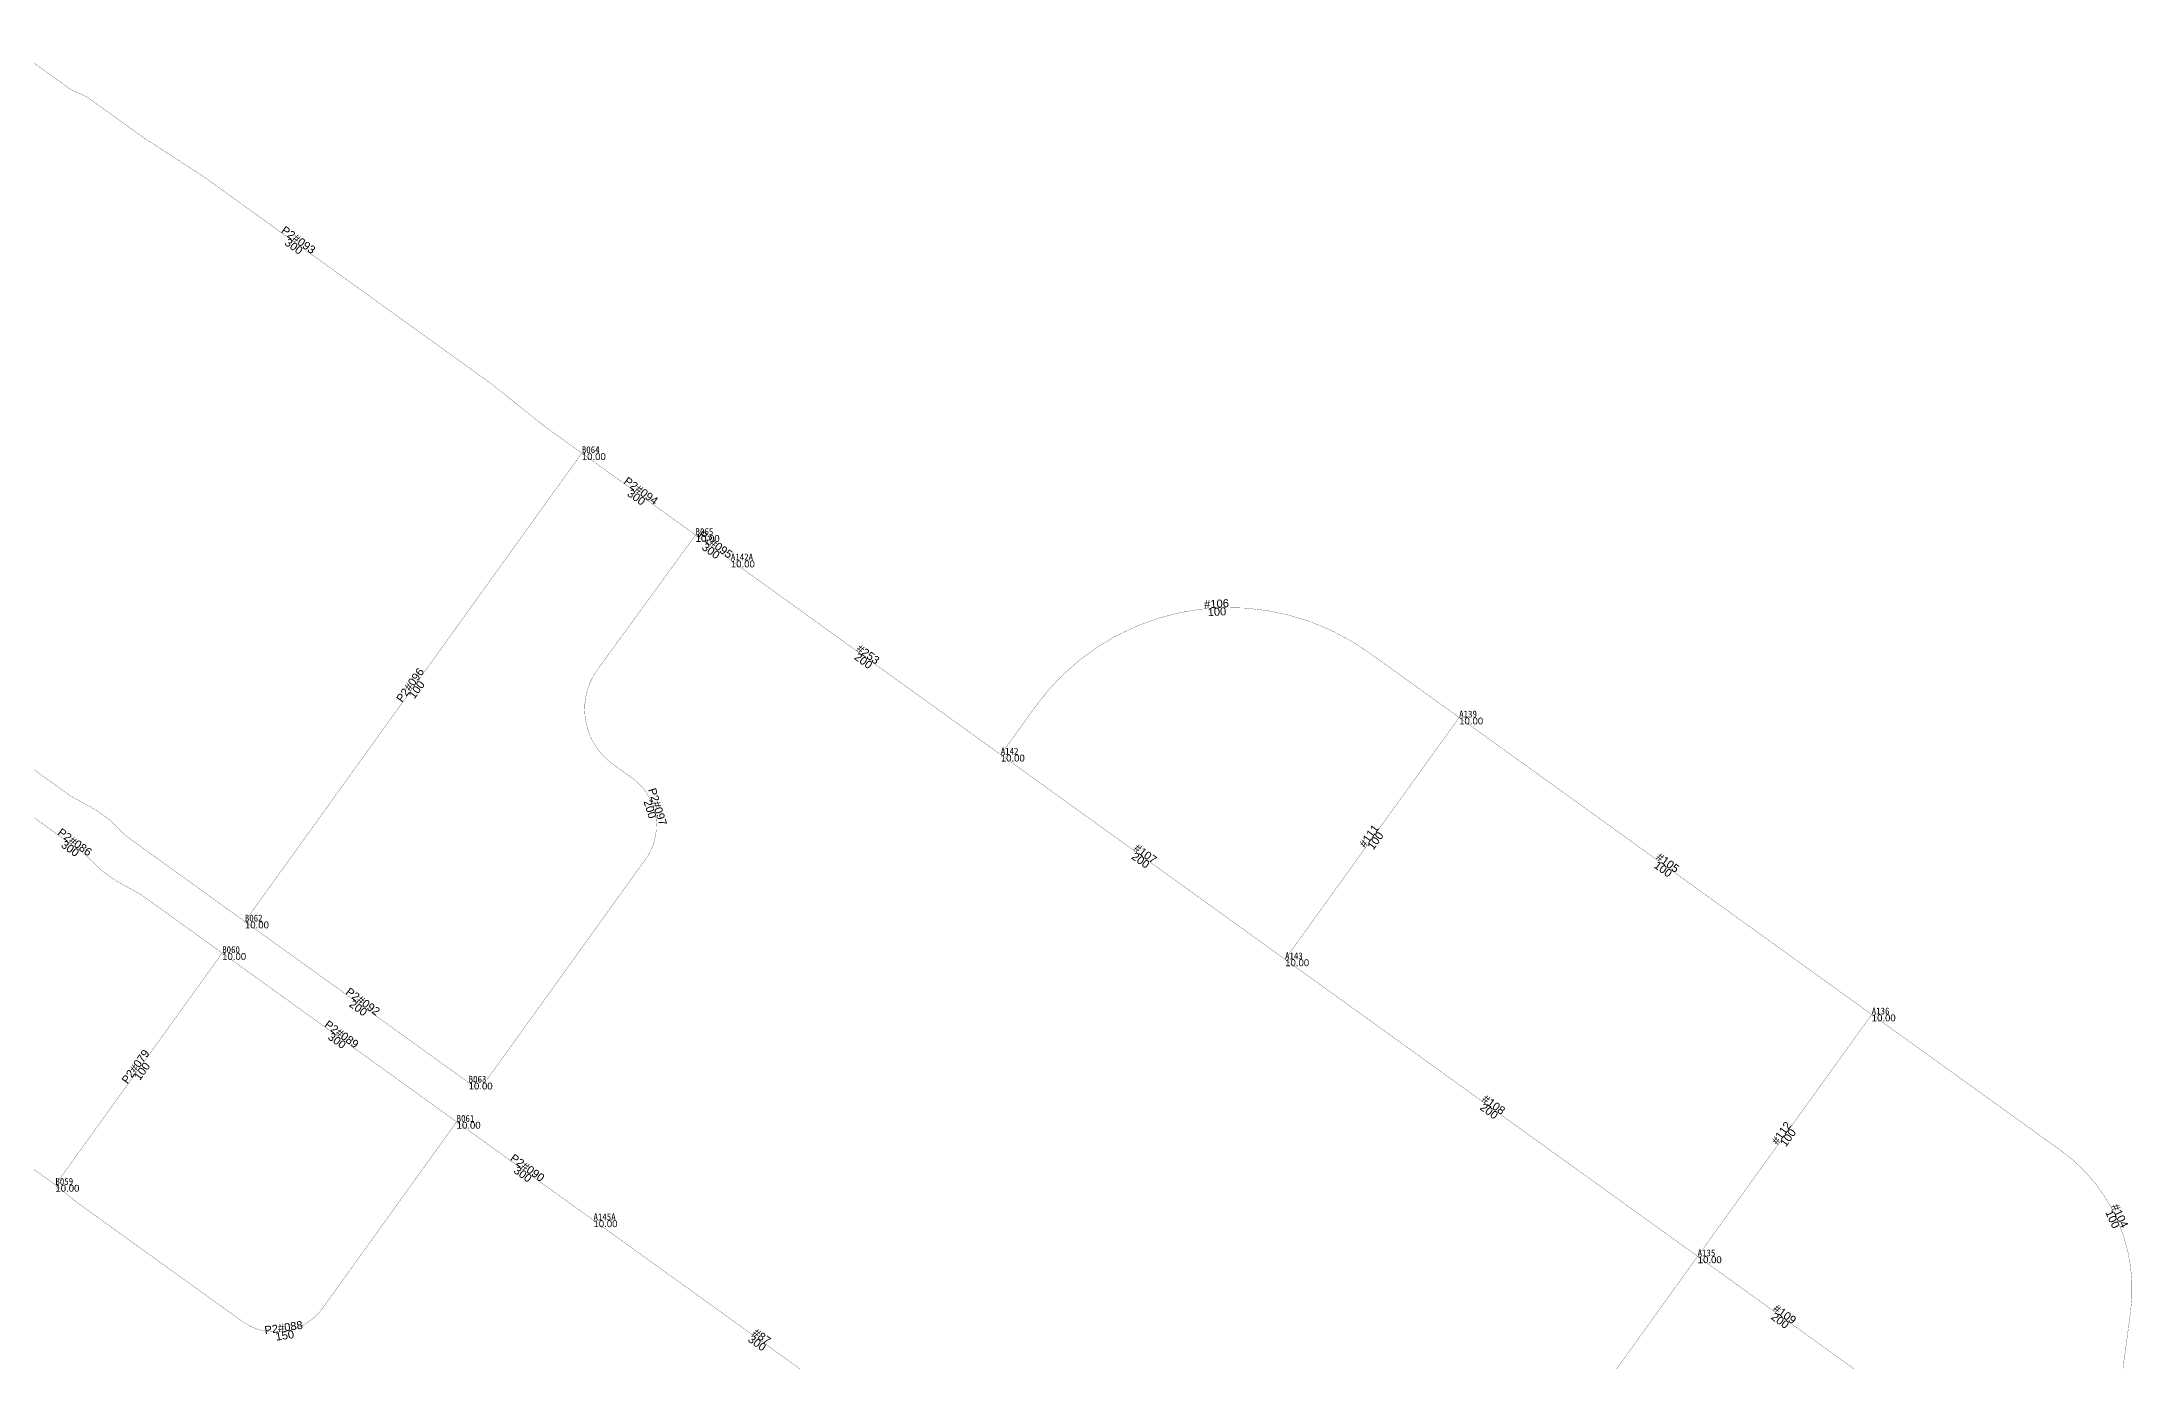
# Model space of a CAD drawing. Header units: metres. Extents: x 145475 to 149778, y 297310 to 301410.
# Drawn here: x 147950 to 149778, y 299395 to 300549 of the extents above; entities that cross this region are included whole.
import ezdxf
from ezdxf.enums import TextEntityAlignment as Align

# ---------------------------------------------------------------- set-up
doc = ezdxf.new("R2010")
doc.units = ezdxf.units.M
for name, color, linetype in [('L_diameter', 3, 'Continuous'), ('L_FH', 10, 'Continuous'), ('L_Junction', 1, 'Continuous'), ('L_pipeline', 5, 'Continuous'), ('L_pipes', 2, 'Continuous')]:
    doc.layers.add(name, color=color, linetype=linetype)
doc.styles.get("Standard").update_dxf_attribs({"font": 'arial.ttf'})
doc.styles.add('굴림체', font='GulimChe.ttf')

msp = doc.modelspace()

# ---------------------------------------------------------------- linework, layer by layer
at = {"layer": 'L_pipeline', "color": 5, "const_width": 0.2}
for points in [[(148421.9, 300189.4), (148389.2, 300212.9), (148342.2, 300250.4), (148089.5, 300432.3), (148039.1, 300464.9), (147988.4, 300501.3), (147974.5, 300507.6), (147917, 300549)], [(148521.4, 300117.8), (148421.9, 300189.4)], [(148521.4, 300117.8), (148552.3, 300095.6)], [(148552.3, 300095.6), (148788.4, 299925.7)], [(149037.1, 299746.7), (149189.4, 299958.2)], [(149189.4, 299958.2), (149550.3, 299698.5)], [(148788.4, 299925.7), (149037.1, 299746.7)], [(149037.1, 299746.7), (149175, 299647.4), (149398, 299487)], [(149550.3, 299698.5), (149398, 299487)], [(148312.4, 299604.6), (148432.1, 299518.5)], [(148432.1, 299518.5), (148722.5, 299309.5)], [(149203.9, 299217.2), (149398, 299487)], [(149398, 299487), (149546.4, 299380.2)]]:
    msp.add_lwpolyline(points, dxfattribs=at)
at = {"layer": 'L_pipeline', "const_width": 0.2}
for points in [[(148127.1, 299779.8), (148421.9, 300189.4)], [(147627, 300143.4), (147669.6, 300112.7), (147680.1, 300101.5), (147974.6, 299889.6), (147996.6, 299877.5), (148009.1, 299868.5), (148023.6, 299854.3), (148127.1, 299779.8)], [(147845.3, 299940.8), (147987.1, 299838.7), (148001.6, 299824.6), (148014.1, 299815.6), (148036.2, 299803.4), (148107.3, 299752.2)], [(148127.1, 299779.8), (148322.9, 299638.9), (148331.1, 299640.3)], [(148107.3, 299752.2), (147961.4, 299549.5)], [(148107.3, 299752.2), (148312.4, 299604.6)], [(147961.4, 299549.5), (147699.4, 299738)]]:
    msp.add_lwpolyline(points, dxfattribs=at)
at = {"layer": 'L_pipeline', "color": 5, "const_width": 0.2}
for points in [[(148331.1, 299640.3), (148339, 299641.6), (148477.6, 299834.2, 0.414214), (148466.1, 299905.1), (148449, 299917.4, -0.416122), (148435.8, 300000.4), (148521.4, 300117.8)], [(148788.4, 299925.7), (148818.4, 299967.4, -0.414214), (149110.4, 300015), (149189.4, 299958.2)], [(149550.3, 299698.5), (149716, 299579.3, -0.277105), (149776.7, 299438.2), (149764.2, 299345.3, -0.122992), (149735.6, 299273.6), (149721.6, 299254.1)]]:
    msp.add_lwpolyline(points, format="xyb", dxfattribs=at)
at = {"layer": 'L_pipeline', "const_width": 0.2}
msp.add_lwpolyline([(148312.4, 299604.6), (148195.3, 299441.9, -0.414214), (148124.5, 299430.3), (147979.9, 299534.4), (147961.4, 299549.5)], format="xyb", dxfattribs=at)

# ---------------------------------------------------------------- texts
at = {"layer": 'L_diameter'}
for s, rotation, p in [('300', 324.2618, (148172, 300373)), ('300', 324.2618, (148471.7, 300153.6)), ('300', 324.2618, (148536.9, 300106.7)), ('100', 2.9823, (148977.3, 300054.2)), ('200', 324.2618, (148670.3, 300010.6)), ('100', 54.2615, (148274.5, 299984.6)), ('200', 287.4309, (148484.9, 299879.1)), ('300', 324.2615, (147976.4, 299846.4)), ('100', 54.2615, (149113.3, 299852.5)), ('200', 324.2618, (148912.8, 299836.2)), ('100', 324.2615, (149369.8, 299828.4)), ('200', 324.2615, (148228.4, 299707)), ('300', 324.2615, (148209.8, 299678.4)), ('100', 54.2615, (148034.3, 299650.9)), ('200', 324.2618, (149217.6, 299616.8)), ('100', 54.2615, (149474.2, 299592.8)), ('300', 324.2615, (148372.3, 299561.6)), ('100', 294.9146, (149764.2, 299521)), ('150', 8.3959, (148161.5, 299421.3)), ('200', 324.2618, (149472.2, 299433.6)), ('300', 324.2615, (148577.3, 299414))]:
    msp.add_text(s, height=7, rotation=rotation, dxfattribs=at).set_placement(p, align=Align.TOP_CENTER)
at = {"layer": 'L_FH', "color": 4}
for p in [(148421.9, 300189.4), (148521.5, 300117.8), (148552.3, 300095.5), (149189.4, 299958.2), (148788.4, 299925.7), (148127.2, 299779.8), (148107.3, 299752.2), (149037.2, 299746.7), (149550.3, 299698.5), (148322.9, 299638.9), (148312.4, 299604.6), (147961.4, 299549.5), (148432.1, 299518.5), (149398.1, 299487)]:
    msp.add_text('10.00', height=6, dxfattribs=at).set_placement(p, align=Align.TOP_LEFT)
at = {"layer": 'L_Junction', "color": 1, "style": '굴림체'}
for s, p in [('B064', (148421.9, 300189.4)), ('B065', (148521.4, 300117.8)), ('A142A', (148552.3, 300095.6)), ('A139', (149189.4, 299958.2)), ('A142', (148788.4, 299925.7)), ('B062', (148127.1, 299779.8)), ('B060', (148107.3, 299752.2)), ('A143', (149037.1, 299746.7)), ('A136', (149550.3, 299698.5)), ('B063', (148322.9, 299638.9)), ('B061', (148312.4, 299604.6)), ('B059', (147961.4, 299549.5)), ('A145A', (148432.1, 299518.5)), ('A135', (149398, 299487))]:
    msp.add_text(s, height=6, dxfattribs=at).set_placement(p)
at = {"layer": 'L_pipes'}
for s, rotation, p in [('P2#093', 324.2618, (148172, 300373)), ('P2#094', 324.2618, (148471.7, 300153.6)), ('P2#095', 324.2618, (148536.9, 300106.7)), ('#106', 2.9823, (148977.3, 300054.2)), ('#253', 324.2618, (148670.3, 300010.6)), ('P2#096', 54.2615, (148274.5, 299984.6)), ('P2#097', 287.4309, (148484.9, 299879.1)), ('P2#086', 324.2615, (147976.4, 299846.4)), ('#111', 54.2615, (149113.3, 299852.5)), ('#107', 324.2618, (148912.8, 299836.2)), ('#105', 324.2615, (149369.8, 299828.4)), ('P2#092', 324.2615, (148228.4, 299707)), ('P2#089', 324.2615, (148209.8, 299678.4)), ('P2#079', 54.2615, (148034.3, 299650.9)), ('#108', 324.2618, (149217.6, 299616.8)), ('#112', 54.2615, (149474.2, 299592.8)), ('P2#090', 324.2615, (148372.3, 299561.6)), ('#104', 294.9146, (149764.2, 299521)), ('#109', 324.2618, (149472.2, 299433.6)), ('P2#088', 8.3959, (148161.5, 299421.3)), ('#87', 324.2615, (148577.3, 299414))]:
    msp.add_text(s, height=7, rotation=rotation, dxfattribs=at).set_placement(p, align=Align.CENTER)

doc.saveas('drawing.dxf')
